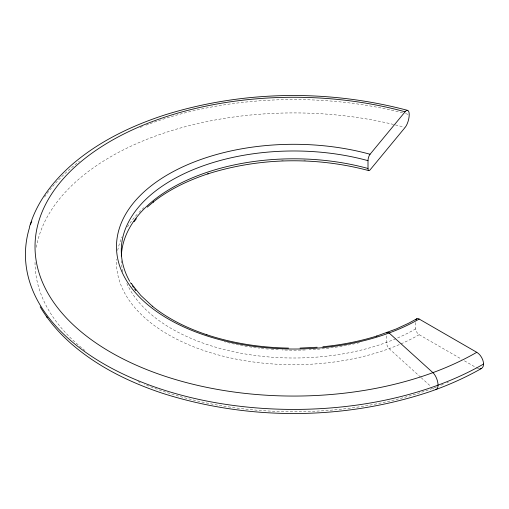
<?xml version="1.0" encoding="UTF-8"?>
<svg xmlns="http://www.w3.org/2000/svg" width="509" height="509" viewBox="0 0 509 509"><rect width="100%" height="100%" fill="white"/><g stroke="black" fill="none" stroke-linecap="round" stroke-linejoin="round"><path stroke-width="0.38" stroke-dasharray="2.54 1.91" d="M415.783 322.572L415.783 328.833A4.791 2.768 60 0 0 419.168 334.699L461.688 359.246M464.431 360.83L476.774 367.956M420.638 377.188L389.105 348.633A4.791 2.106 69.8 0 1 386.528 342.385L386.528 335.348M421.217 377.716L430.563 386.178M419.168 334.699A177.304 102.366 0 0 1 223.496 356.294A177.304 102.366 0 0 1 116.567 259.246M117.681 250.479A177.304 102.366 0 0 1 122.084 236.806M127.441 226.893A177.304 102.366 0 0 1 137.894 213.557M139.008 212.387A177.304 102.366 0 0 1 143.869 207.666M281.681 160.189A177.304 102.366 0 0 1 283.258 160.131M303.867 160.112A177.304 102.366 0 0 1 305.451 160.17M433.833 389.01A9.582 4.206 69.8 0 1 432.898 388.297M448.365 382.132A258.769 149.398 0 0 1 446.927 382.749M443.294 384.257A258.769 149.398 0 0 1 439.617 385.733M436.646 386.885A258.769 149.398 0 0 1 144.505 384.346M140.217 382.558A258.769 149.398 0 0 1 138.092 381.642M84.939 350.516A258.769 149.398 0 0 1 35.026 261.804M36.33 247.317A258.769 149.398 0 0 1 404.369 127.244M415.783 328.833A172.513 99.599 0 0 1 247.489 354.347A172.513 99.599 0 0 1 126.302 282.266M122.841 271.768A172.513 99.599 0 0 1 121.327 260.716M44.563 197.053A268.358 154.933 0 0 1 79.366 161.334M140.242 127.428A268.358 154.933 0 0 1 142.399 126.569M146.026 125.163A268.358 154.933 0 0 1 402.594 112.858M405.552 113.634A268.358 154.933 0 0 1 408.498 114.423M479.268 368.847A9.582 5.535 60 0 1 477.385 368.274M359.545 342.659A172.513 99.599 0 0 1 309.122 349.785M305.273 349.957A172.513 99.599 0 0 1 282.145 349.95M278.302 349.772A172.513 99.599 0 0 1 270.629 349.276M268.338 349.085A172.513 99.599 0 0 1 258.464 348.067M256.205 347.781A172.513 99.599 0 0 1 224.195 341.711"/><path stroke-width="0.76" d="M29.458 226.899L31.1 221.879M31.603 220.48C39.74 197.918 55.462 178.812 73.481 163.338L74.505 162.492C100.731 140.605 132.041 125.653 164.343 115.091L165.094 114.849C243.334 90.392 328.579 89.349 407.709 110.396M134.096 221.695L136.399 218.685M368.001 168.485L368.001 160.666A4.791 1.686 -74.6 0 1 370.062 154.252L405.107 111.795A9.582 3.366 -74.6 0 1 409.23 114.62A9.582 3.366 -74.6 0 1 405.107 127.447L370.062 169.904A4.791 1.686 -74.6 0 1 368.001 168.485A172.513 99.599 0 0 0 121.333 255.97M147.26 207.131L153.661 201.685L153.152 202.098C169.478 189.233 188.534 180.224 208.206 173.76L207.831 173.881C259.66 157.459 316.28 156.607 368.764 170.604M481.565 368.433C464.908 377.894 447.322 385.707 429.195 391.898C343.626 420.294 248.876 420.657 162.963 393.438L162.206 393.19C130.107 382.469 99.026 367.358 73.131 345.312L72.093 344.459C59.655 333.599 48.59 321.064 40.186 306.819M416.776 318.812L408.549 323.26L396.085 329.018L376.552 336.125M376.921 336.004C359.341 341.469 341.176 344.943 322.865 346.75M317.19 347.246L300.03 348.092M288.546 348.111C260.761 347.583 232.944 343.403 206.52 334.668M206.902 334.788C187.35 328.235 168.422 319.137 152.274 306.176L152.783 306.59L140.789 295.417L133.523 286.491M370.062 154.252A177.304 102.366 0 0 0 143.404 192.44A177.304 102.366 0 0 0 183.437 326.784A177.304 102.366 0 0 0 419.168 319.048L476.774 352.304A9.582 5.535 60 0 1 483.359 362.084A9.582 5.535 60 0 1 479.885 368.879M46.389 316.375L47.21 317.578M131.443 283.43L133.937 287.095M435.265 389.563A9.582 4.206 69.8 0 0 437.905 383.15A9.582 4.206 69.8 0 0 432.898 372.645L389.105 332.981A4.791 2.106 69.8 0 0 386.815 333.026M476.774 352.304A258.769 149.398 0 0 1 132.734 363.598A258.769 149.398 0 0 1 74.308 167.525A258.769 149.398 0 0 1 405.107 111.795M135.878 290.671A172.513 99.599 0 0 1 134.554 288.889M133.288 287.082A172.513 99.599 0 0 1 132.48 285.873M131.277 283.99A172.513 99.599 0 0 1 130.469 282.648M129.687 281.292A172.513 99.599 0 0 1 180.065 175.688A172.513 99.599 0 0 1 368.001 160.666M483.55 364.043A268.358 154.933 0 0 1 169.764 391.879A268.358 154.933 0 0 1 29.56 227.434M30.508 224.526A268.358 154.933 0 0 1 31.819 220.912M415.91 320.002A4.791 2.768 60 0 1 419.168 319.048"/></g></svg>
